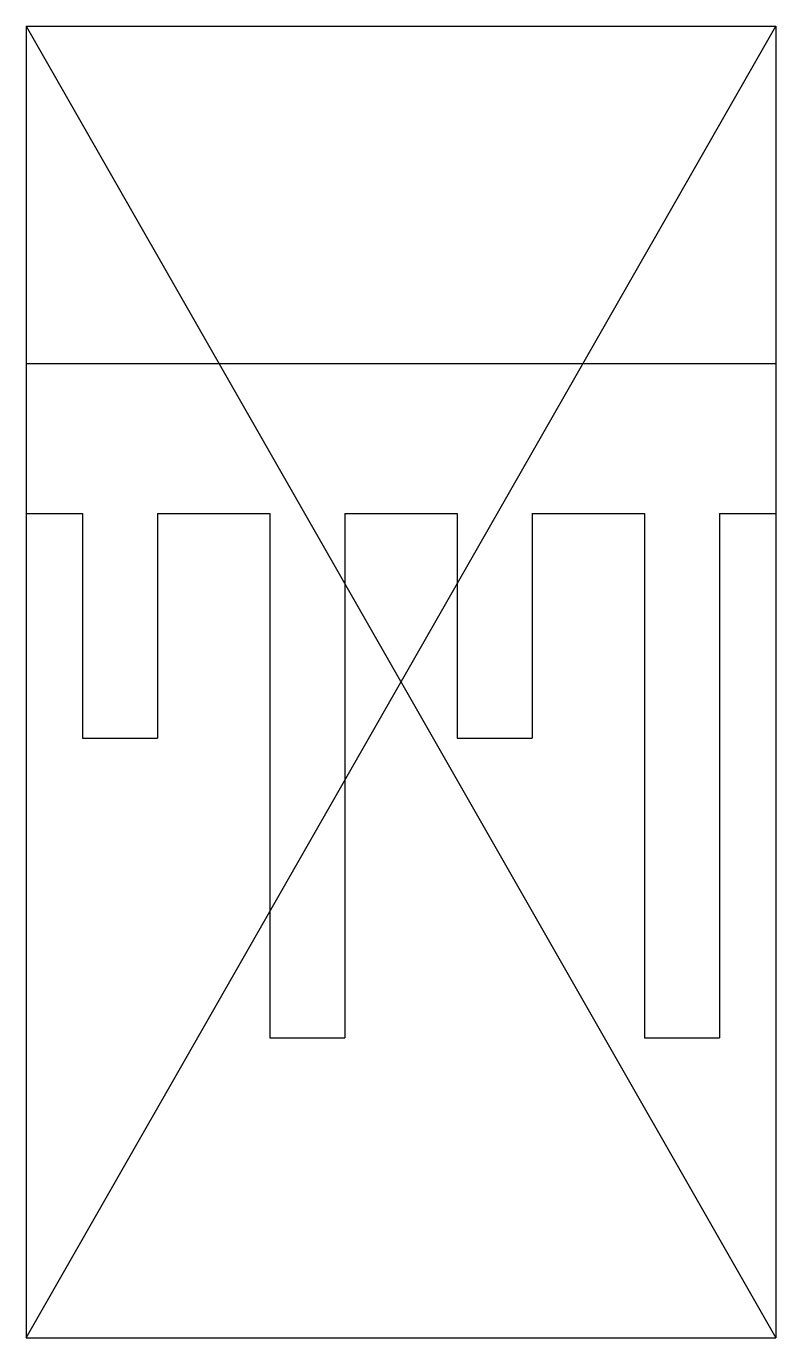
# Model space of a CAD drawing. Header units: metres. Extents: x 0 to 1, y 0 to 1.75.
import ezdxf

# ---------------------------------------------------------------- set-up
doc = ezdxf.new("R2010")
doc.units = ezdxf.units.M
doc.header["$LTSCALE"] = 0.2

msp = doc.modelspace()

# ---------------------------------------------------------------- linework, layer by layer
for p, q in [((0, 1.75), (0, 0)), ((0, 1.75), (1, 1.75)), ((1, 1.75), (1, 0)), ((0, 1.3), (1, 1.3)), ((0, 1.1), (0.075, 1.1)), ((0.075, 1.1), (0.075, 0.8)), ((0.175, 1.1), (0.325, 1.1)), ((0.175, 1.1), (0.175, 0.8)), ((0.325, 1.1), (0.325, 0.4)), ((0.425, 1.1), (0.575, 1.1)), ((0.425, 1.1), (0.425, 0.4)), ((0.575, 1.1), (0.575, 0.8)), ((0.675, 1.1), (0.825, 1.1)), ((0.675, 1.1), (0.675, 0.8)), ((0.825, 1.1), (0.825, 0.4)), ((0.925, 1.1), (1, 1.1)), ((0.925, 1.1), (0.925, 0.4)), ((0.075, 0.8), (0.175, 0.8)), ((0.575, 0.8), (0.675, 0.8)), ((0.325, 0.4), (0.425, 0.4)), ((0.825, 0.4), (0.925, 0.4)), ((0, 0), (1, 0))]:
    msp.add_line(p, q)
for points in [[(0, 0), (1, 1.75)], [(0, 1.75), (1, 0)]]:
    msp.add_lwpolyline(points)

doc.saveas('drawing.dxf')
